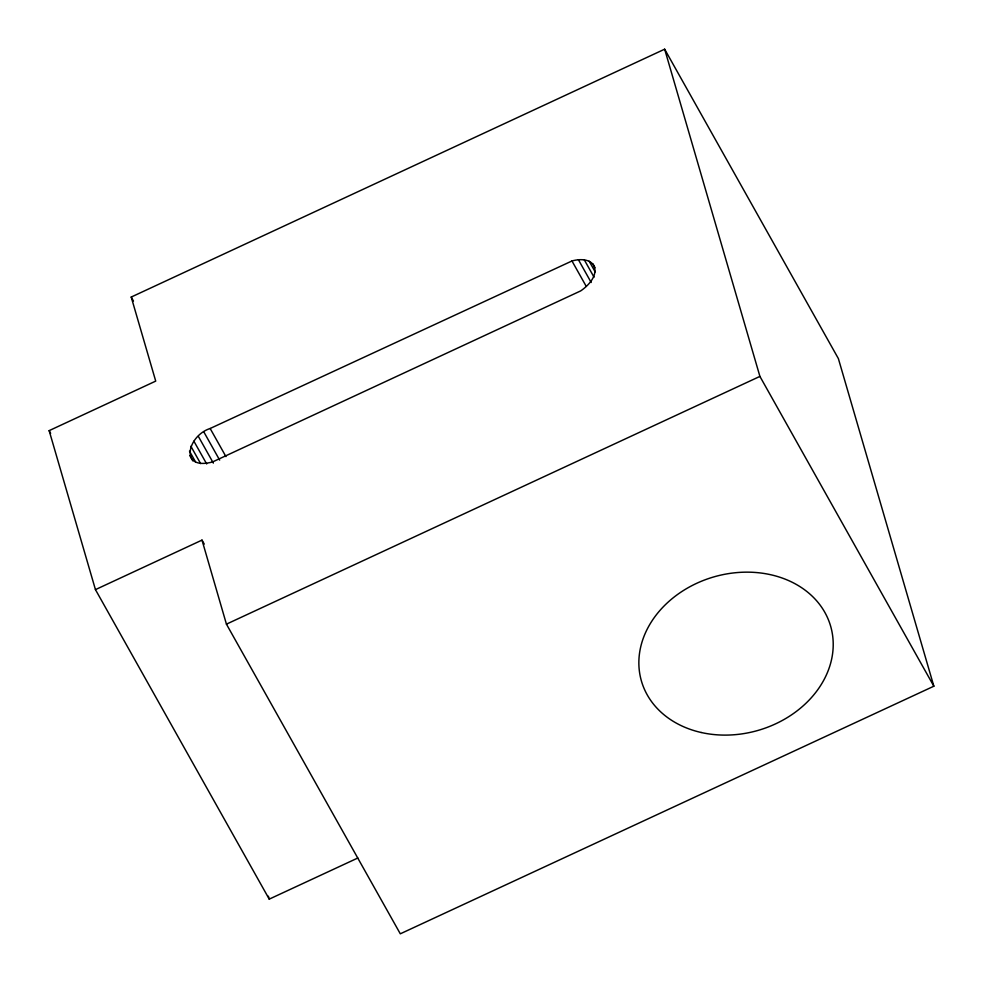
<?xml version="1.0" encoding="UTF-8"?>
<svg xmlns="http://www.w3.org/2000/svg" width="983" height="983" viewBox="0 0 983 983"><rect width="100%" height="100%" fill="white"/><g stroke="black" fill="none" stroke-linecap="round" stroke-linejoin="round"><path stroke-width="1.47" d="M592.737 263.763C599.642 273.974 588.854 285.377 580.67 290.907L212.586 461.936C178.967 470.992 187.397 435.788 210.153 428.49L571.971 260.974C579.872 258.701 591.631 258.529 594.985 267.769M95.449 589.628L49.15 430.64L155.719 381.109L131.218 297.05L664.655 49.187L838.376 358.598L933.85 686.208L400.302 933.813L226.434 624.156L202.007 540.109L95.449 589.628L269.231 899.138L357.824 858.012M226.434 624.156L759.908 376.403L664.655 49.187M759.908 376.403L933.85 686.208M589.161 261.183L595.182 271.886M584.283 259.807L594.051 277.194M578.409 259.733L591.188 282.477M571.971 260.974L586.249 286.397M210.153 428.49L225.943 456.604M131.218 297.05L133.467 301.056M203.874 432.004L219.664 460.118M198.333 436.341L213.36 463.116M193.897 441.195L206.676 463.951M190.874 446.245L200.643 463.644M189.486 451.136L195.494 461.838M189.793 455.534L192.803 460.892M202.007 540.109L204.255 544.103M49.15 430.64L50.649 433.306M268.371 896.189L269.231 899.138M701.137 732.482A98.509 79.881 -16.2 0 0 832.036 631.995A98.509 79.881 -16.2 0 0 674.94 596.423A98.509 79.881 -16.2 0 0 701.137 732.482"/></g></svg>
